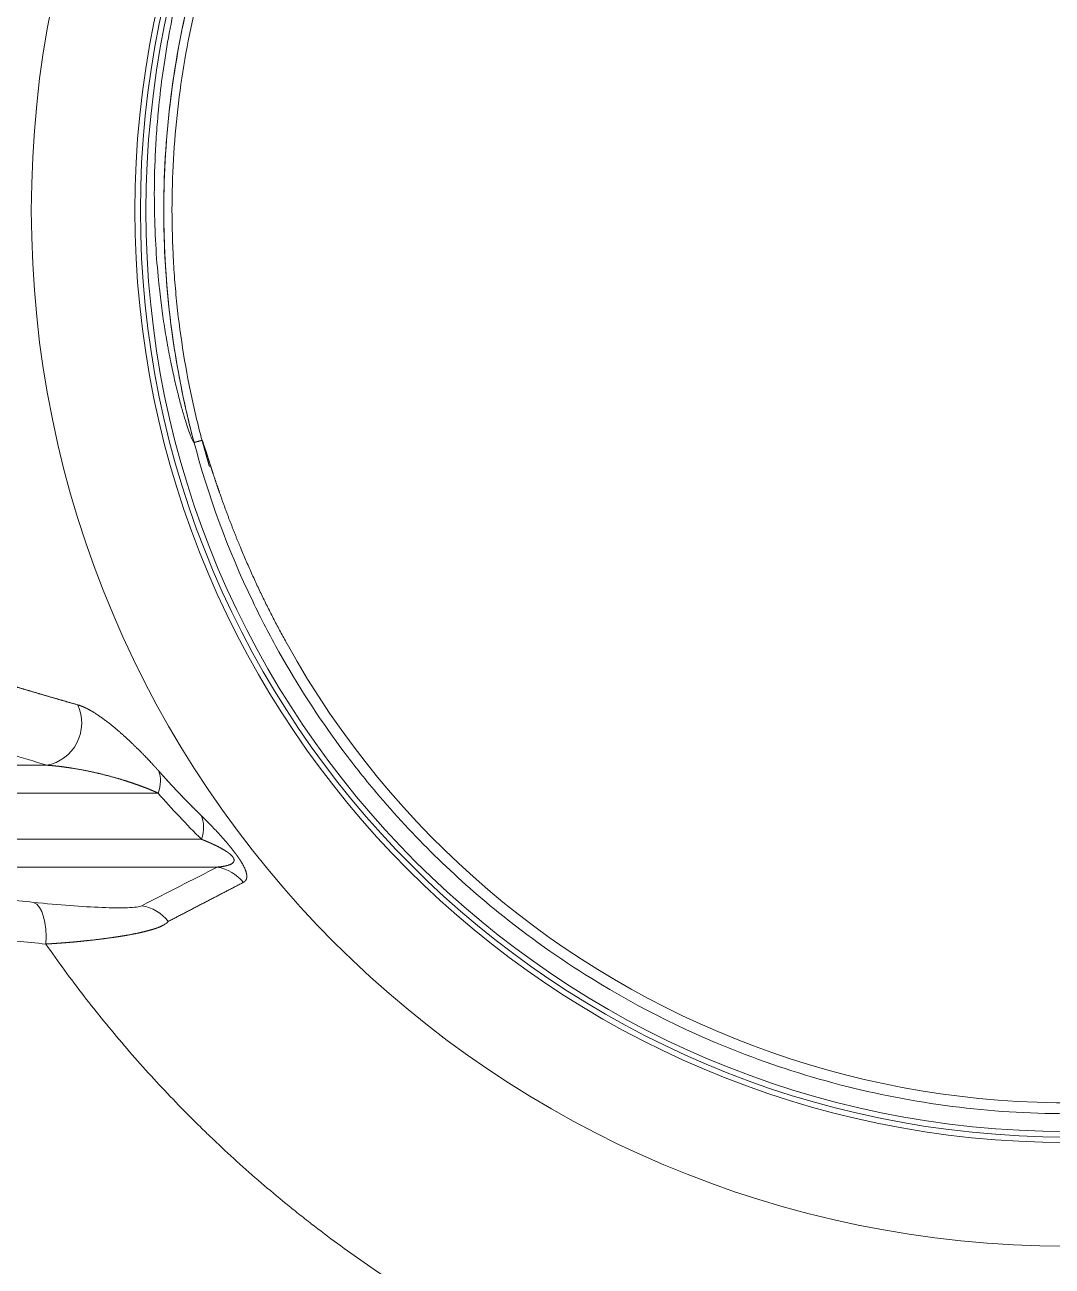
# Model space of a CAD drawing. Header units: millimetres. Extents: x 4664 to 8864, y -38 to 2932.
# Drawn here: x 7837.44 to 7869.08, y 1756.27 to 1794.49 of the extents above; entities that cross this region are included whole.
import ezdxf

# ---------------------------------------------------------------- set-up
doc = ezdxf.new("R2010")
doc.units = ezdxf.units.MM

msp = doc.modelspace()

# ---------------------------------------------------------------- linework, layer by layer
at = {"lineweight": 5}
for p, q in [((7828.857, 1771.695), (7838.11, 1771.695)), ((7841.537, 1770.839), (7829.031, 1770.839)), ((7829.031, 1769.414), (7842.877, 1769.414)), ((7843.363, 1768.558), (7828.857, 1768.558))]:
    msp.add_line(p, q, dxfattribs=at)
for radius in [31.888, 28.697, 28.528, 28.358]:
    msp.add_circle((7869.524, 1788.775), radius, dxfattribs=at)
msp.add_arc((7869.524, 1788.775), 27.471, 209.0561, 10.6295, dxfattribs=at)
at = {"lineweight": 5, "extrusion": (0, 0, -1)}
for centre, major_axis, ratio, start_param, end_param in [((7837.915, 1772.979), (-0.381, -1.249), 0.971679, 3.967045, 5.824969), ((7840.468, 1770.839), (-0.982, -0.861), 0.685493, 3.382416, 4.048812), ((7863.38, 1788.775), (28.646, 0), 0.967774, 2.368458, 2.437969), ((7841.808, 1769.414), (-0.92, -0.927), 0.712004, 3.391486, 4.097534), ((7843.169, 1767.274), (-0.593, 1.164), 0.984114, 0.629523, 1.361018), ((7869.719, 1755.641), (72.966, -11.202), 0.103887, 4.228301, 4.242301), ((7837.51, 1766.189), (-0.13, -1.299), 0.436932, 3.258064, 4.668755), ((7840.845, 1766.086), (0.596, -1.162), 0.984226, 3.773697, 4.519953), ((7869.524, 1754.357), (71.66, -11.206), 0.105691, 4.227721, 4.241721)]:
    msp.add_ellipse(centre, major_axis=major_axis, ratio=ratio, start_param=start_param, end_param=end_param, dxfattribs=at)
at = {"lineweight": 5}
for points, degree, knots in [([(7842.648, 1781.633), (7842.641, 1781.631), (7842.631, 1781.641), (7842.606, 1781.683), (7842.59, 1781.716), (7842.552, 1781.805), (7842.531, 1781.861), (7842.482, 1781.996), (7842.455, 1782.075), (7842.396, 1782.257), (7842.365, 1782.36), (7842.297, 1782.589), (7842.262, 1782.716), (7842.187, 1782.993), (7842.149, 1783.143), (7842.07, 1783.469), (7842.03, 1783.643), (7841.949, 1784.018), (7841.908, 1784.217), (7841.863, 1784.455), (7841.857, 1784.485), (7841.852, 1784.516), (7841.851, 1784.519), (7841.851, 1784.52), (7841.851, 1784.52), (7841.851, 1784.52), (7841.851, 1784.52), (7841.851, 1784.521), (7841.851, 1784.522), (7841.85, 1784.526), (7841.848, 1784.535), (7841.842, 1784.566), (7841.829, 1784.64), (7841.817, 1784.71), (7841.775, 1784.946), (7841.743, 1785.146), (7841.679, 1785.568), (7841.649, 1785.789), (7841.606, 1786.138), (7841.592, 1786.257), (7841.572, 1786.44), (7841.563, 1786.533), (7841.552, 1786.642), (7841.546, 1786.697), (7841.544, 1786.725), (7841.542, 1786.739), (7841.542, 1786.746), (7841.541, 1786.75), (7841.541, 1786.751), (7841.541, 1786.752), (7841.541, 1786.753), (7841.541, 1786.753), (7841.541, 1786.753), (7841.541, 1786.753), (7841.508, 1787.104), (7841.48, 1787.477), (7841.439, 1788.267), (7841.427, 1788.684), (7841.422, 1789.56), (7841.431, 1790.019), (7841.464, 1790.739), (7841.478, 1790.985), (7841.506, 1791.36), (7841.516, 1791.487), (7841.533, 1791.678), (7841.541, 1791.774), (7841.552, 1791.887), (7841.558, 1791.944), (7841.561, 1791.973), (7841.562, 1791.987), (7841.563, 1791.994), (7841.563, 1791.997), (7841.563, 1791.999), (7841.563, 1792), (7841.564, 1792.001), (7841.564, 1792.001), (7841.564, 1792.001), (7841.564, 1792.001), (7841.596, 1792.324), (7841.636, 1792.66), (7841.733, 1793.358), (7841.791, 1793.72), (7841.925, 1794.468), (7842.003, 1794.855), (7842.182, 1795.651), (7842.283, 1796.061), (7842.513, 1796.903), (7842.642, 1797.335), (7842.931, 1798.219), (7843.09, 1798.671), (7843.445, 1799.592), (7843.639, 1800.061), (7843.96, 1800.775), (7844.071, 1801.015), (7844.246, 1801.376), (7844.306, 1801.497), (7844.397, 1801.679), (7844.428, 1801.74), (7844.474, 1801.831), (7844.49, 1801.861), (7844.513, 1801.907), (7844.525, 1801.93), (7844.539, 1801.956), (7844.546, 1801.97), (7844.549, 1801.976), (7844.551, 1801.98), (7844.552, 1801.981), (7844.552, 1801.982), (7844.553, 1801.983), (7844.553, 1801.983), (7844.553, 1801.983), (7844.553, 1801.983), (7844.718, 1802.3), (7844.893, 1802.622), (7845.266, 1803.276), (7845.465, 1803.608), (7845.885, 1804.278), (7846.108, 1804.617), (7846.579, 1805.3), (7846.828, 1805.644), (7847.616, 1806.682), (7848.196, 1807.379), (7849.159, 1808.42), (7849.496, 1808.766), (7850.024, 1809.281), (7850.205, 1809.452), (7850.481, 1809.708), (7850.621, 1809.835), (7850.787, 1809.983), (7850.87, 1810.057), (7850.912, 1810.094), (7850.933, 1810.113), (7850.944, 1810.122), (7850.949, 1810.126), (7850.952, 1810.129), (7850.953, 1810.13), (7850.954, 1810.13), (7850.954, 1810.131), (7850.954, 1810.131), (7850.954, 1810.131), (7850.954, 1810.131), (7851.175, 1810.324), (7851.411, 1810.525), (7851.92, 1810.941), (7852.192, 1811.156), (7852.773, 1811.597), (7853.083, 1811.822), (7853.74, 1812.279), (7854.088, 1812.511), (7854.826, 1812.976), (7855.215, 1813.21), (7856.037, 1813.674), (7856.469, 1813.905), (7857.15, 1814.245), (7857.383, 1814.357), (7857.86, 1814.578), (7858.104, 1814.687), (7858.603, 1814.902), (7858.859, 1815.007), (7859.25, 1815.162), (7859.382, 1815.213), (7859.582, 1815.289), (7859.683, 1815.326), (7859.801, 1815.37), (7859.86, 1815.391), (7859.89, 1815.402), (7859.905, 1815.407), (7859.912, 1815.41), (7859.916, 1815.411), (7859.918, 1815.412), (7859.919, 1815.412), (7859.919, 1815.413), (7859.919, 1815.413), (7860.207, 1815.516), (7860.491, 1815.613), (7861.051, 1815.795), (7861.327, 1815.88), (7862.143, 1816.118), (7862.671, 1816.253), (7863.692, 1816.487), (7864.184, 1816.584), (7865.13, 1816.748), (7865.584, 1816.814), (7866.451, 1816.921), (7866.865, 1816.962), (7867.651, 1817.023), (7868.023, 1817.044), (7868.725, 1817.071), (7869.055, 1817.077), (7869.517, 1817.078), (7869.666, 1817.077), (7869.88, 1817.074), (7869.951, 1817.073), (7870.054, 1817.071), (7870.105, 1817.07), (7870.164, 1817.068), (7870.193, 1817.067), (7870.208, 1817.067), (7870.215, 1817.067), (7870.219, 1817.067), (7870.22, 1817.067), (7870.221, 1817.067), (7870.222, 1817.067), (7870.222, 1817.067), (7870.222, 1817.067), (7870.222, 1817.067), (7870.222, 1817.067), (7870.728, 1817.053), (7871.225, 1817.025), (7872.198, 1816.946), (7872.674, 1816.895), (7873.607, 1816.771), (7874.063, 1816.698), (7874.953, 1816.534), (7875.387, 1816.443), (7876.234, 1816.246), (7876.647, 1816.139), (7877.448, 1815.913), (7877.838, 1815.794), (7878.595, 1815.544), (7878.962, 1815.414), (7879.496, 1815.213), (7879.671, 1815.145), (7879.929, 1815.041), (7880.057, 1814.989), (7880.205, 1814.928), (7880.279, 1814.897), (7880.315, 1814.882), (7880.334, 1814.874), (7880.343, 1814.87), (7880.347, 1814.868), (7880.35, 1814.867), (7880.351, 1814.867), (7880.351, 1814.867), (7880.352, 1814.866), (7880.352, 1814.866), (7880.352, 1814.866), (7880.352, 1814.866), (7880.849, 1814.656), (7881.328, 1814.436), (7882.25, 1813.983), (7882.694, 1813.749), (7883.545, 1813.271), (7883.954, 1813.027), (7884.737, 1812.534), (7885.111, 1812.284), (7885.826, 1811.784), (7886.166, 1811.533), (7886.815, 1811.033), (7887.123, 1810.783), (7887.709, 1810.29), (7887.987, 1810.046), (7888.381, 1809.685), (7888.509, 1809.566), (7888.696, 1809.389), (7888.788, 1809.3), (7888.893, 1809.198), (7888.946, 1809.147), (7888.971, 1809.122), (7888.984, 1809.109), (7888.991, 1809.103), (7888.994, 1809.1), (7888.996, 1809.098), (7888.996, 1809.097), (7888.997, 1809.097), (7888.997, 1809.097), (7888.997, 1809.097), (7888.997, 1809.097), (7888.997, 1809.097), (7889.372, 1808.727), (7889.721, 1808.363), (7890.369, 1807.65), (7890.668, 1807.301), (7891.222, 1806.626), (7891.477, 1806.298), (7891.828, 1805.826), (7891.941, 1805.672), (7892.102, 1805.445), (7892.155, 1805.37), (7892.232, 1805.26), (7892.27, 1805.205), (7892.314, 1805.141), (7892.335, 1805.109), (7892.346, 1805.093), (7892.351, 1805.085), (7892.354, 1805.082), (7892.356, 1805.08), (7892.356, 1805.079), (7892.357, 1805.078), (7892.357, 1805.078), (7892.357, 1805.078), (7892.357, 1805.078), (7892.357, 1805.078), (7892.5, 1804.867), (7892.634, 1804.664), (7892.884, 1804.274), (7893, 1804.087), (7893.217, 1803.73), (7893.317, 1803.56), (7893.421, 1803.378), (7893.438, 1803.348), (7893.456, 1803.317), (7893.462, 1803.305), (7893.463, 1803.303), (7893.464, 1803.303), (7893.464, 1803.302), (7893.464, 1803.302), (7893.464, 1803.301), (7893.467, 1803.297), (7893.473, 1803.286), (7893.51, 1803.221), (7893.544, 1803.16), (7893.632, 1803.001), (7893.688, 1802.898), (7893.847, 1802.601), (7893.942, 1802.418), (7894.032, 1802.238), (7894.04, 1802.223), (7894.049, 1802.205), (7894.053, 1802.196), (7894.055, 1802.191), (7894.056, 1802.19), (7894.056, 1802.189), (7894.057, 1802.189), (7894.057, 1802.189), (7894.057, 1802.188), (7894.058, 1802.187), (7894.083, 1802.136), (7894.107, 1802.086), (7894.176, 1801.945), (7894.219, 1801.855), (7894.34, 1801.597), (7894.41, 1801.441), (7894.53, 1801.163), (7894.58, 1801.04), (7894.663, 1800.829), (7894.696, 1800.74), (7894.744, 1800.596), (7894.76, 1800.541), (7894.776, 1800.466), (7894.776, 1800.445), (7894.768, 1800.441)], 3, [0, 0, 0, 0, 0.003906, 0.003906, 0.007812, 0.007812, 0.011719, 0.011719, 0.015625, 0.015625, 0.019531, 0.019531, 0.023437, 0.023437, 0.027344, 0.027344, 0.03125, 0.03125, 0.035156, 0.035156, 0.035645, 0.035706, 0.035713, 0.035713, 0.035715, 0.035715, 0.035717, 0.035721, 0.035736, 0.035767, 0.035889, 0.036133, 0.037109, 0.039062, 0.039062, 0.046875, 0.046875, 0.054687, 0.054687, 0.058594, 0.058594, 0.060547, 0.061523, 0.062012, 0.062256, 0.062378, 0.062439, 0.062469, 0.062485, 0.062492, 0.062496, 0.062498, 0.062498, 0.0625, 0.0625, 0.078125, 0.078125, 0.09375, 0.09375, 0.109375, 0.109375, 0.117187, 0.117187, 0.121094, 0.121094, 0.123047, 0.124023, 0.124512, 0.124756, 0.124878, 0.124939, 0.124969, 0.124985, 0.124992, 0.124996, 0.124998, 0.124998, 0.125, 0.125, 0.140625, 0.140625, 0.15625, 0.15625, 0.171875, 0.171875, 0.1875, 0.1875, 0.203125, 0.203125, 0.21875, 0.21875, 0.234375, 0.234375, 0.242187, 0.242187, 0.246094, 0.246094, 0.248047, 0.248047, 0.249023, 0.249023, 0.249512, 0.249756, 0.249878, 0.249939, 0.249969, 0.249985, 0.249992, 0.249996, 0.249998, 0.249998, 0.25, 0.25, 0.265625, 0.265625, 0.28125, 0.28125, 0.296875, 0.296875, 0.3125, 0.3125, 0.34375, 0.34375, 0.359375, 0.359375, 0.367187, 0.367187, 0.371094, 0.373047, 0.374023, 0.374512, 0.374756, 0.374878, 0.374939, 0.374969, 0.374985, 0.374992, 0.374996, 0.374998, 0.374998, 0.375, 0.375, 0.390625, 0.390625, 0.40625, 0.40625, 0.421875, 0.421875, 0.4375, 0.4375, 0.453125, 0.453125, 0.46875, 0.46875, 0.476562, 0.476562, 0.484375, 0.484375, 0.492187, 0.492187, 0.496094, 0.496094, 0.498047, 0.499023, 0.499512, 0.499756, 0.499878, 0.499939, 0.499969, 0.499985, 0.499992, 0.499992, 0.5, 0.5, 0.507812, 0.507812, 0.515625, 0.515625, 0.53125, 0.53125, 0.546875, 0.546875, 0.5625, 0.5625, 0.578125, 0.578125, 0.59375, 0.59375, 0.609375, 0.609375, 0.617187, 0.617187, 0.621094, 0.621094, 0.623047, 0.624023, 0.624512, 0.624756, 0.624878, 0.624939, 0.624969, 0.624985, 0.624992, 0.624996, 0.624998, 0.624998, 0.625, 0.625, 0.640625, 0.640625, 0.65625, 0.65625, 0.671875, 0.671875, 0.6875, 0.6875, 0.703125, 0.703125, 0.71875, 0.71875, 0.734375, 0.734375, 0.742187, 0.742187, 0.746094, 0.748047, 0.749023, 0.749512, 0.749756, 0.749878, 0.749939, 0.749969, 0.749985, 0.749992, 0.749996, 0.749998, 0.749998, 0.75, 0.75, 0.765625, 0.765625, 0.78125, 0.78125, 0.796875, 0.796875, 0.8125, 0.8125, 0.828125, 0.828125, 0.84375, 0.84375, 0.859375, 0.859375, 0.867188, 0.867188, 0.871094, 0.873047, 0.874023, 0.874512, 0.874756, 0.874878, 0.874939, 0.874969, 0.874985, 0.874992, 0.874996, 0.874998, 0.874998, 0.875, 0.875, 0.890625, 0.890625, 0.90625, 0.90625, 0.921875, 0.921875, 0.929688, 0.929688, 0.933594, 0.933594, 0.935547, 0.936523, 0.937012, 0.937256, 0.937378, 0.937439, 0.937469, 0.937485, 0.937492, 0.937496, 0.937498, 0.937498, 0.9375, 0.9375, 0.945313, 0.945313, 0.953125, 0.953125, 0.960938, 0.960938, 0.961914, 0.962402, 0.962463, 0.962494, 0.962494, 0.962502, 0.962502, 0.962509, 0.962524, 0.962646, 0.962891, 0.964844, 0.964844, 0.96875, 0.96875, 0.976563, 0.976563, 0.977051, 0.977295, 0.977417, 0.977478, 0.977493, 0.977497, 0.977497, 0.977501, 0.977501, 0.977509, 0.977539, 0.978516, 0.978516, 0.980469, 0.980469, 0.984375, 0.984375, 0.988281, 0.988281, 0.992188, 0.992188, 0.996094, 0.996094, 1, 1, 1, 1]), ([(7894.768, 1800.441), (7894.55, 1800.912), (7894.06, 1801.9), (7892.93, 1803.872), (7891.573, 1805.792), (7889.283, 1808.457), (7886.664, 1810.825), (7882.702, 1813.397), (7879.474, 1814.83), (7876.662, 1815.672), (7873.802, 1816.335), (7870.873, 1816.632), (7866.176, 1816.513), (7862.118, 1815.76), (7857.186, 1813.829), (7854.14, 1812.038), (7850.887, 1809.524), (7848.39, 1807.03), (7845.972, 1803.702), (7844.276, 1800.609), (7842.549, 1796.22), (7841.683, 1791.585), (7841.705, 1786.886), (7842.089, 1783.972), (7842.877, 1780.542), (7843.894, 1777.779), (7845.517, 1774.653), (7846.794, 1772.679), (7848.977, 1769.917), (7851.495, 1767.448), (7855.32, 1764.731), (7860.045, 1762.39), (7865.212, 1761.124), (7871.091, 1760.839), (7875.763, 1761.494), (7880.791, 1763.222), (7883.919, 1764.887), (7887.278, 1767.267), (7889.881, 1769.657), (7892.44, 1772.89), (7893.958, 1775.406), (7894.974, 1777.52), (7896.082, 1780.258), (7896.981, 1783.682), (7897.449, 1788.364), (7897.203, 1792.48), (7896.057, 1797.676), (7894.18, 1802.001), (7891.218, 1806.363), (7888.803, 1808.927), (7885.176, 1811.921), (7881.608, 1814.012), (7876.633, 1815.782), (7873.165, 1816.425), (7869.065, 1816.661), (7865.541, 1816.416), (7861.539, 1815.491), (7858.23, 1814.269), (7854.576, 1812.365), (7851.273, 1809.912), (7847.992, 1806.559), (7845.612, 1803.203), (7843.536, 1798.997), (7842.314, 1795.068), (7841.568, 1789.868), (7841.755, 1785.532), (7842.443, 1782.402), (7842.647, 1781.635)], 3, [0, 0, 0, 0, 0.006314, 0.013403, 0.02746, 0.034433, 0.055153, 0.06884, 0.089355, 0.096186, 0.103009, 0.123487, 0.130312, 0.157651, 0.171295, 0.19176, 0.198582, 0.219083, 0.232739, 0.246379, 0.260023, 0.287433, 0.301147, 0.314851, 0.3217, 0.342232, 0.349066, 0.362718, 0.36954, 0.389996, 0.403578, 0.423785, 0.450318, 0.463364, 0.489074, 0.501707, 0.520457, 0.526663, 0.545233, 0.557589, 0.569977, 0.576192, 0.58243, 0.601358, 0.614143, 0.633596, 0.646759, 0.673678, 0.68739, 0.708264, 0.715298, 0.743767, 0.758145, 0.779887, 0.787177, 0.809164, 0.823878, 0.838617, 0.853388, 0.875637, 0.890481, 0.912656, 0.927319, 0.949033, 0.963265, 0.990966, 1, 1, 1, 1]), ([(7894.538, 1800.335), (7894.329, 1800.785), (7894.108, 1801.231), (7893.642, 1802.113), (7893.396, 1802.548), (7892.879, 1803.407), (7892.608, 1803.831), (7892.042, 1804.665), (7891.6, 1805.28), (7890.974, 1806.077), (7890.488, 1806.664), (7890.152, 1807.047), (7889.811, 1807.425), (7889.637, 1807.612), (7888.756, 1808.536), (7887.632, 1809.59), (7886.418, 1810.551), (7885.589, 1811.169), (7885.165, 1811.467), (7884.301, 1812.039), (7883.75, 1812.382), (7883.188, 1812.705), (7882.962, 1812.832), (7882.849, 1812.895), (7882.507, 1813.082), (7881.361, 1813.687), (7880.173, 1814.211), (7878.716, 1814.758), (7878.225, 1814.926), (7877.482, 1815.158), (7877.108, 1815.269), (7876.732, 1815.371), (7876.481, 1815.438), (7876.104, 1815.536), (7875.724, 1815.625), (7875.217, 1815.737), (7874.962, 1815.79), (7874.197, 1815.937), (7872.657, 1816.186), (7871.101, 1816.305), (7869.802, 1816.33), (7869.542, 1816.332), (7869.023, 1816.327), (7868.763, 1816.321), (7868.244, 1816.302), (7867.984, 1816.289), (7867.466, 1816.255), (7866.172, 1816.152), (7864.375, 1815.88), (7862.608, 1815.457), (7861.859, 1815.244), (7861.362, 1815.095), (7861.114, 1815.017), (7859.881, 1814.609), (7858.912, 1814.226), (7857.023, 1813.354), (7856.104, 1812.864), (7854.771, 1812.055), (7854.335, 1811.772), (7853.692, 1811.33), (7853.48, 1811.18), (7853.06, 1810.873), (7852.645, 1810.561), (7852.238, 1810.236), (7851.837, 1809.907), (7851.639, 1809.739), (7851.051, 1809.228), (7850.669, 1808.876), (7849.554, 1807.79), (7848.851, 1807.024), (7847.537, 1805.417), (7846.925, 1804.576), (7845.799, 1802.828), (7845.285, 1801.922), (7844.708, 1800.756), (7844.596, 1800.522), (7844.379, 1800.049), (7844.063, 1799.335), (7843.683, 1798.367), (7843.429, 1797.63), (7843.267, 1797.137), (7843.189, 1796.889), (7842.967, 1796.144), (7842.565, 1794.641), (7842.201, 1792.602), (7842.058, 1791.057), (7841.992, 1790.025), (7841.973, 1789.508), (7841.965, 1788.474), (7841.976, 1787.956), (7842.013, 1787.181), (7842.03, 1786.923), (7842.069, 1786.407), (7842.14, 1785.634), (7842.243, 1784.864), (7842.409, 1783.842), (7842.506, 1783.333), (7842.674, 1782.575), (7842.733, 1782.323), (7842.859, 1781.821), (7842.926, 1781.571), (7843.036, 1781.178), (7843.078, 1781.034), (7843.12, 1780.891)], 3, [0, 0, 0, 0, 0.018766, 0.018766, 0.037532, 0.037532, 0.056298, 0.056298, 0.075064, 0.084447, 0.09383, 0.103213, 0.103213, 0.112596, 0.112596, 0.150128, 0.168894, 0.168894, 0.18766, 0.18766, 0.206425, 0.211117, 0.211117, 0.215808, 0.215808, 0.225191, 0.262723, 0.262723, 0.281489, 0.281489, 0.290872, 0.295564, 0.295564, 0.300255, 0.309638, 0.309638, 0.319021, 0.319021, 0.337787, 0.375319, 0.375319, 0.384702, 0.384702, 0.394085, 0.394085, 0.403468, 0.403468, 0.412851, 0.450383, 0.469149, 0.478532, 0.478532, 0.487915, 0.487915, 0.525447, 0.525447, 0.562979, 0.562979, 0.581744, 0.581744, 0.591127, 0.591127, 0.60051, 0.609893, 0.609893, 0.619276, 0.619276, 0.638042, 0.638042, 0.675574, 0.675574, 0.713106, 0.713106, 0.750638, 0.750638, 0.760021, 0.760021, 0.769404, 0.78817, 0.797553, 0.797553, 0.806936, 0.806936, 0.825702, 0.863234, 0.882, 0.882, 0.900766, 0.900766, 0.919532, 0.919532, 0.928915, 0.928915, 0.938298, 0.957064, 0.957064, 0.975829, 0.975829, 0.985212, 0.985212, 0.994595, 0.994595, 1, 1, 1, 1]), ([(7842.893, 1781.698), (7842.902, 1781.7), (7842.968, 1781.5), (7842.992, 1781.426), (7843.033, 1781.298), (7843.098, 1781.096), (7843.163, 1780.893), (7843.213, 1780.734), (7843.295, 1780.489), (7843.364, 1780.284), (7843.433, 1780.087), (7843.718, 1779.27), (7844.036, 1778.497), (7844.687, 1776.915), (7845.51, 1775.433)], 2, [0, 0, 0, 0.03125, 0.03125, 0.0625, 0.0625, 0.125, 0.125, 0.1875, 0.1875, 0.25, 0.25, 0.5, 0.5, 1, 1, 1]), ([(7839.065, 1773.554), (7839.053, 1773.558), (7839.027, 1773.565), (7838.989, 1773.576), (7838.951, 1773.586), (7838.914, 1773.597), (7838.876, 1773.608), (7838.838, 1773.619), (7838.8, 1773.63), (7838.762, 1773.641), (7838.724, 1773.652), (7838.686, 1773.663), (7838.648, 1773.674), (7838.609, 1773.685), (7838.571, 1773.696), (7838.533, 1773.707), (7838.495, 1773.718), (7838.457, 1773.729), (7838.419, 1773.74), (7838.38, 1773.751), (7838.342, 1773.762), (7838.304, 1773.773), (7838.266, 1773.784), (7838.227, 1773.795), (7838.189, 1773.807), (7838.151, 1773.818), (7838.112, 1773.829), (7838.074, 1773.84), (7838.036, 1773.851), (7837.997, 1773.863), (7837.959, 1773.874), (7837.92, 1773.885), (7837.882, 1773.897), (7837.843, 1773.908), (7837.805, 1773.919), (7837.766, 1773.931), (7837.728, 1773.942), (7837.689, 1773.953), (7837.651, 1773.965), (7837.612, 1773.976), (7837.573, 1773.987), (7837.535, 1773.999), (7837.496, 1774.01), (7837.457, 1774.022), (7837.419, 1774.033), (7837.38, 1774.045), (7837.341, 1774.056), (7837.302, 1774.068), (7837.263, 1774.08), (7837.225, 1774.091), (7837.186, 1774.103), (7837.147, 1774.114), (7837.108, 1774.126), (7837.069, 1774.138), (7837.03, 1774.149), (7836.991, 1774.161), (7836.952, 1774.173), (7836.913, 1774.184), (7836.874, 1774.196), (7836.848, 1774.204), (7836.835, 1774.208)], 3, [0, 0, 0, 0, 0.016733, 0.033484, 0.050253, 0.06704, 0.083845, 0.100667, 0.117507, 0.134366, 0.151241, 0.168135, 0.185047, 0.201976, 0.218923, 0.235888, 0.252871, 0.269872, 0.28689, 0.303927, 0.320981, 0.338053, 0.355143, 0.37225, 0.389376, 0.406519, 0.42368, 0.440859, 0.458056, 0.475271, 0.492503, 0.509753, 0.527021, 0.544307, 0.561611, 0.578933, 0.596272, 0.613629, 0.631004, 0.648397, 0.665808, 0.683237, 0.700683, 0.718147, 0.735629, 0.753129, 0.770647, 0.788182, 0.805736, 0.823307, 0.840896, 0.858503, 0.876128, 0.89377, 0.911431, 0.929109, 0.946805, 0.964519, 0.98225, 1, 1, 1, 1]), ([(7841.562, 1771.515), (7841.561, 1771.516), (7841.557, 1771.52), (7841.553, 1771.525), (7841.548, 1771.531), (7841.543, 1771.536), (7841.538, 1771.541), (7841.534, 1771.547), (7841.529, 1771.552), (7841.524, 1771.557), (7841.519, 1771.563), (7841.515, 1771.568), (7841.51, 1771.573), (7841.505, 1771.578), (7841.5, 1771.584), (7841.495, 1771.589), (7841.491, 1771.594), (7841.486, 1771.6), (7841.481, 1771.605), (7841.476, 1771.61), (7841.472, 1771.615), (7841.467, 1771.621), (7841.462, 1771.626), (7841.457, 1771.631), (7841.453, 1771.637), (7841.448, 1771.642), (7841.443, 1771.647), (7841.438, 1771.652), (7841.433, 1771.658), (7841.429, 1771.663), (7841.424, 1771.668), (7841.419, 1771.673), (7841.414, 1771.678), (7841.41, 1771.684), (7841.405, 1771.689), (7841.4, 1771.694), (7841.395, 1771.699), (7841.39, 1771.704), (7841.386, 1771.71), (7841.381, 1771.715), (7841.376, 1771.72), (7841.371, 1771.725), (7841.367, 1771.73), (7841.362, 1771.736), (7841.357, 1771.741), (7841.352, 1771.746), (7841.347, 1771.751), (7841.327, 1771.773), (7841.292, 1771.811), (7841.241, 1771.865), (7841.189, 1771.919), (7841.143, 1771.967), (7841.103, 1772.008), (7841.069, 1772.043), (7841.035, 1772.078), (7841, 1772.113), (7840.966, 1772.147), (7840.932, 1772.181), (7840.897, 1772.215), (7840.863, 1772.249), (7840.828, 1772.283), (7840.794, 1772.316), (7840.745, 1772.363), (7840.683, 1772.422), (7840.608, 1772.492), (7840.533, 1772.561), (7840.459, 1772.628), (7840.385, 1772.693), (7840.312, 1772.757), (7840.239, 1772.819), (7840.167, 1772.879), (7840.086, 1772.945), (7839.997, 1773.015), (7839.9, 1773.088), (7839.806, 1773.157), (7839.714, 1773.221), (7839.624, 1773.281), (7839.562, 1773.32), (7839.526, 1773.341), (7839.515, 1773.347), (7839.505, 1773.353), (7839.495, 1773.359), (7839.485, 1773.365), (7839.475, 1773.371), (7839.465, 1773.377), (7839.455, 1773.382), (7839.445, 1773.388), (7839.435, 1773.394), (7839.425, 1773.399), (7839.415, 1773.404), (7839.405, 1773.41), (7839.396, 1773.415), (7839.386, 1773.42), (7839.376, 1773.425), (7839.367, 1773.43), (7839.357, 1773.435), (7839.348, 1773.44), (7839.338, 1773.445), (7839.329, 1773.449), (7839.319, 1773.454), (7839.31, 1773.458), (7839.301, 1773.463), (7839.291, 1773.467), (7839.282, 1773.472), (7839.273, 1773.476), (7839.264, 1773.48), (7839.255, 1773.484), (7839.246, 1773.488), (7839.237, 1773.492), (7839.228, 1773.496), (7839.219, 1773.5), (7839.21, 1773.503), (7839.201, 1773.507), (7839.192, 1773.51), (7839.183, 1773.514), (7839.175, 1773.517), (7839.166, 1773.52), (7839.157, 1773.524), (7839.149, 1773.527), (7839.14, 1773.53), (7839.132, 1773.533), (7839.123, 1773.536), (7839.115, 1773.539), (7839.106, 1773.541), (7839.098, 1773.544), (7839.09, 1773.547), (7839.082, 1773.549), (7839.073, 1773.552), (7839.068, 1773.553), (7839.065, 1773.554)], 3, [0, 0, 0, 0, 0.001322, 0.002647, 0.003973, 0.005302, 0.006632, 0.007965, 0.0093, 0.010636, 0.011975, 0.013316, 0.014659, 0.016005, 0.017352, 0.018701, 0.020053, 0.021406, 0.022762, 0.02412, 0.02548, 0.026842, 0.028207, 0.029573, 0.030942, 0.032313, 0.033685, 0.035061, 0.036438, 0.037817, 0.039199, 0.040583, 0.041969, 0.043357, 0.044748, 0.046141, 0.047535, 0.048933, 0.050332, 0.051734, 0.053137, 0.054543, 0.055952, 0.057362, 0.058775, 0.06019, 0.061608, 0.063027, 0.078032, 0.093455, 0.1093, 0.125573, 0.13638, 0.147294, 0.158316, 0.169445, 0.180685, 0.192034, 0.203495, 0.215068, 0.226754, 0.238554, 0.250469, 0.276958, 0.30377, 0.330914, 0.358396, 0.386224, 0.414403, 0.442942, 0.471845, 0.501119, 0.542073, 0.583224, 0.624587, 0.666176, 0.708006, 0.750091, 0.755083, 0.760071, 0.765055, 0.770035, 0.775011, 0.779983, 0.784951, 0.789915, 0.794876, 0.799832, 0.804784, 0.809733, 0.814678, 0.819619, 0.824556, 0.82949, 0.83442, 0.839346, 0.844268, 0.849187, 0.854102, 0.859014, 0.863922, 0.868826, 0.873727, 0.878625, 0.883519, 0.88841, 0.893297, 0.89818, 0.903061, 0.907938, 0.912812, 0.917682, 0.922549, 0.927413, 0.932274, 0.937131, 0.941985, 0.946837, 0.951685, 0.95653, 0.961372, 0.966211, 0.971046, 0.975879, 0.980709, 0.985536, 0.99036, 0.995182, 1, 1, 1, 1]), ([(7838.11, 1771.695), (7838.113, 1771.695), (7838.121, 1771.694), (7838.133, 1771.693), (7838.145, 1771.693), (7838.156, 1771.692), (7838.169, 1771.691), (7838.181, 1771.69), (7838.193, 1771.689), (7838.206, 1771.688), (7838.219, 1771.687), (7838.231, 1771.686), (7838.244, 1771.685), (7838.258, 1771.684), (7838.271, 1771.682), (7838.285, 1771.681), (7838.298, 1771.68), (7838.312, 1771.679), (7838.326, 1771.677), (7838.34, 1771.676), (7838.355, 1771.674), (7838.369, 1771.673), (7838.384, 1771.672), (7838.399, 1771.67), (7838.414, 1771.668), (7838.429, 1771.667), (7838.444, 1771.665), (7838.46, 1771.663), (7838.475, 1771.662), (7838.491, 1771.66), (7838.507, 1771.658), (7838.523, 1771.656), (7838.54, 1771.654), (7838.556, 1771.652), (7838.573, 1771.65), (7838.59, 1771.648), (7838.607, 1771.646), (7838.624, 1771.643), (7838.641, 1771.641), (7838.659, 1771.639), (7838.677, 1771.636), (7838.695, 1771.634), (7838.713, 1771.631), (7838.731, 1771.629), (7838.749, 1771.626), (7838.768, 1771.623), (7838.787, 1771.621), (7838.805, 1771.618), (7838.825, 1771.615), (7838.844, 1771.612), (7838.863, 1771.609), (7838.883, 1771.606), (7838.918, 1771.6), (7838.967, 1771.592), (7839.03, 1771.582), (7839.091, 1771.571), (7839.149, 1771.56), (7839.206, 1771.55), (7839.26, 1771.539), (7839.312, 1771.529), (7839.362, 1771.519), (7839.409, 1771.509), (7839.454, 1771.499), (7839.497, 1771.49), (7839.538, 1771.481), (7839.576, 1771.473), (7839.612, 1771.465), (7839.645, 1771.457), (7839.676, 1771.45), (7839.705, 1771.443), (7839.738, 1771.436), (7839.778, 1771.426), (7839.823, 1771.415), (7839.868, 1771.404), (7839.912, 1771.393), (7839.955, 1771.382), (7839.998, 1771.37), (7840.04, 1771.359), (7840.082, 1771.348), (7840.123, 1771.337), (7840.163, 1771.326), (7840.202, 1771.315), (7840.241, 1771.304), (7840.279, 1771.293), (7840.317, 1771.282), (7840.353, 1771.271), (7840.39, 1771.261), (7840.421, 1771.251), (7840.449, 1771.243), (7840.472, 1771.236), (7840.495, 1771.228), (7840.518, 1771.221), (7840.541, 1771.214), (7840.564, 1771.207), (7840.586, 1771.2), (7840.609, 1771.192), (7840.631, 1771.185), (7840.653, 1771.178), (7840.675, 1771.171), (7840.697, 1771.164), (7840.719, 1771.156), (7840.74, 1771.149), (7840.762, 1771.142), (7840.783, 1771.135), (7840.804, 1771.127), (7840.825, 1771.12), (7840.846, 1771.113), (7840.867, 1771.106), (7840.887, 1771.098), (7840.908, 1771.091), (7840.928, 1771.084), (7840.948, 1771.077), (7840.968, 1771.069), (7840.988, 1771.062), (7841.007, 1771.055), (7841.027, 1771.048), (7841.046, 1771.041), (7841.065, 1771.034), (7841.084, 1771.026), (7841.103, 1771.019), (7841.122, 1771.012), (7841.14, 1771.005), (7841.159, 1770.998), (7841.177, 1770.991), (7841.195, 1770.984), (7841.213, 1770.977), (7841.231, 1770.97), (7841.248, 1770.962), (7841.266, 1770.955), (7841.283, 1770.948), (7841.3, 1770.941), (7841.317, 1770.935), (7841.334, 1770.928), (7841.35, 1770.921), (7841.367, 1770.914), (7841.383, 1770.907), (7841.399, 1770.9), (7841.415, 1770.893), (7841.431, 1770.886), (7841.447, 1770.879), (7841.462, 1770.873), (7841.478, 1770.866), (7841.493, 1770.859), (7841.508, 1770.852), (7841.523, 1770.846), (7841.533, 1770.841), (7841.537, 1770.839)], 3, [0, 0, 0, 0, 0.003698, 0.007443, 0.011237, 0.015079, 0.01897, 0.022908, 0.026895, 0.030929, 0.035012, 0.039143, 0.043323, 0.04755, 0.051826, 0.056149, 0.060521, 0.064941, 0.069409, 0.073926, 0.07849, 0.083103, 0.087764, 0.092473, 0.09723, 0.102035, 0.106889, 0.111791, 0.116741, 0.121739, 0.126785, 0.131879, 0.137022, 0.142212, 0.147451, 0.152738, 0.158073, 0.163457, 0.168888, 0.174368, 0.179896, 0.185472, 0.191096, 0.196769, 0.202489, 0.208258, 0.214075, 0.21994, 0.225853, 0.231814, 0.237824, 0.243882, 0.249987, 0.270025, 0.289338, 0.307927, 0.325791, 0.34293, 0.359344, 0.375033, 0.389998, 0.404238, 0.417754, 0.430545, 0.442611, 0.453952, 0.464569, 0.47446, 0.483628, 0.49207, 0.499788, 0.513325, 0.526641, 0.539736, 0.552611, 0.565265, 0.577698, 0.58991, 0.601901, 0.613672, 0.625222, 0.636551, 0.64766, 0.658547, 0.669214, 0.679661, 0.689886, 0.699891, 0.706514, 0.713086, 0.719607, 0.726077, 0.732496, 0.738864, 0.745181, 0.751448, 0.757663, 0.763827, 0.769941, 0.776003, 0.782015, 0.787976, 0.793886, 0.799745, 0.805553, 0.811311, 0.817017, 0.822673, 0.828278, 0.833832, 0.839335, 0.844787, 0.850189, 0.855539, 0.860839, 0.866088, 0.871287, 0.876434, 0.881531, 0.886577, 0.891572, 0.896517, 0.901411, 0.906254, 0.911046, 0.915788, 0.920479, 0.92512, 0.929709, 0.934248, 0.938737, 0.943175, 0.947562, 0.951899, 0.956185, 0.96042, 0.964606, 0.96874, 0.972824, 0.976858, 0.980841, 0.984773, 0.988656, 0.992487, 0.996269, 1, 1, 1, 1]), ([(7842.862, 1770.151), (7842.857, 1770.156), (7842.846, 1770.166), (7842.83, 1770.182), (7842.814, 1770.198), (7842.798, 1770.214), (7842.782, 1770.229), (7842.766, 1770.245), (7842.75, 1770.261), (7842.734, 1770.277), (7842.718, 1770.293), (7842.702, 1770.308), (7842.686, 1770.324), (7842.67, 1770.34), (7842.654, 1770.356), (7842.639, 1770.372), (7842.623, 1770.388), (7842.607, 1770.403), (7842.591, 1770.419), (7842.575, 1770.435), (7842.56, 1770.451), (7842.544, 1770.467), (7842.528, 1770.483), (7842.513, 1770.499), (7842.497, 1770.515), (7842.481, 1770.531), (7842.466, 1770.547), (7842.45, 1770.563), (7842.434, 1770.578), (7842.419, 1770.594), (7842.403, 1770.61), (7842.388, 1770.626), (7842.372, 1770.642), (7842.357, 1770.658), (7842.341, 1770.674), (7842.326, 1770.69), (7842.31, 1770.706), (7842.295, 1770.722), (7842.279, 1770.738), (7842.264, 1770.754), (7842.249, 1770.77), (7842.233, 1770.786), (7842.218, 1770.802), (7842.203, 1770.818), (7842.187, 1770.834), (7842.172, 1770.851), (7842.157, 1770.867), (7842.142, 1770.883), (7842.126, 1770.899), (7842.111, 1770.915), (7842.096, 1770.931), (7842.081, 1770.947), (7842.066, 1770.963), (7842.051, 1770.979), (7842.036, 1770.995), (7842.02, 1771.012), (7842.005, 1771.028), (7841.99, 1771.044), (7841.975, 1771.06), (7841.96, 1771.076), (7841.945, 1771.092), (7841.93, 1771.108), (7841.915, 1771.125), (7841.9, 1771.141), (7841.886, 1771.157), (7841.871, 1771.173), (7841.856, 1771.189), (7841.841, 1771.206), (7841.826, 1771.222), (7841.811, 1771.238), (7841.796, 1771.254), (7841.782, 1771.27), (7841.767, 1771.287), (7841.752, 1771.303), (7841.737, 1771.319), (7841.723, 1771.335), (7841.708, 1771.352), (7841.693, 1771.368), (7841.679, 1771.384), (7841.664, 1771.4), (7841.649, 1771.417), (7841.635, 1771.433), (7841.62, 1771.449), (7841.606, 1771.466), (7841.591, 1771.482), (7841.577, 1771.498), (7841.567, 1771.509), (7841.562, 1771.515)], 3, [0, 0, 0, 0, 0.012165, 0.024321, 0.036467, 0.048603, 0.06073, 0.072848, 0.084956, 0.097054, 0.109143, 0.121222, 0.133292, 0.145352, 0.157402, 0.169443, 0.181475, 0.193496, 0.205509, 0.217512, 0.229505, 0.241489, 0.253463, 0.265427, 0.277382, 0.289328, 0.301264, 0.31319, 0.325107, 0.337015, 0.348913, 0.360801, 0.37268, 0.384549, 0.396409, 0.408259, 0.4201, 0.431931, 0.443752, 0.455564, 0.467367, 0.47916, 0.490943, 0.502717, 0.514482, 0.526237, 0.537982, 0.549718, 0.561444, 0.573161, 0.584868, 0.596566, 0.608254, 0.619933, 0.631602, 0.643262, 0.654912, 0.666553, 0.678184, 0.689806, 0.701418, 0.713021, 0.724614, 0.736197, 0.747772, 0.759336, 0.770891, 0.782437, 0.793973, 0.8055, 0.817017, 0.828524, 0.840023, 0.851511, 0.86299, 0.87446, 0.88592, 0.897371, 0.908812, 0.920244, 0.931666, 0.943079, 0.954482, 0.965876, 0.97726, 0.988635, 1, 1, 1, 1]), ([(7844.165, 1768.087), (7844.166, 1768.087), (7844.167, 1768.088), (7844.169, 1768.089), (7844.171, 1768.09), (7844.173, 1768.091), (7844.175, 1768.092), (7844.177, 1768.094), (7844.179, 1768.095), (7844.181, 1768.096), (7844.183, 1768.097), (7844.185, 1768.098), (7844.186, 1768.099), (7844.188, 1768.101), (7844.19, 1768.102), (7844.192, 1768.103), (7844.193, 1768.104), (7844.195, 1768.105), (7844.197, 1768.107), (7844.199, 1768.108), (7844.2, 1768.109), (7844.202, 1768.11), (7844.204, 1768.112), (7844.205, 1768.113), (7844.207, 1768.114), (7844.208, 1768.116), (7844.21, 1768.117), (7844.211, 1768.118), (7844.213, 1768.12), (7844.214, 1768.121), (7844.216, 1768.122), (7844.217, 1768.124), (7844.219, 1768.125), (7844.22, 1768.127), (7844.221, 1768.128), (7844.223, 1768.129), (7844.224, 1768.131), (7844.225, 1768.132), (7844.227, 1768.134), (7844.228, 1768.135), (7844.229, 1768.137), (7844.231, 1768.138), (7844.232, 1768.14), (7844.233, 1768.141), (7844.234, 1768.143), (7844.235, 1768.144), (7844.236, 1768.146), (7844.24, 1768.151), (7844.246, 1768.16), (7844.253, 1768.173), (7844.259, 1768.187), (7844.263, 1768.203), (7844.267, 1768.219), (7844.27, 1768.236), (7844.272, 1768.25), (7844.272, 1768.263), (7844.273, 1768.272), (7844.273, 1768.282), (7844.272, 1768.291), (7844.272, 1768.301), (7844.271, 1768.311), (7844.269, 1768.321), (7844.268, 1768.332), (7844.266, 1768.343), (7844.264, 1768.353), (7844.262, 1768.364), (7844.259, 1768.376), (7844.256, 1768.387), (7844.253, 1768.398), (7844.25, 1768.41), (7844.246, 1768.422), (7844.241, 1768.437), (7844.235, 1768.455), (7844.227, 1768.477), (7844.217, 1768.499), (7844.208, 1768.522), (7844.197, 1768.545), (7844.185, 1768.569), (7844.173, 1768.593), (7844.16, 1768.618), (7844.146, 1768.643), (7844.131, 1768.669), (7844.116, 1768.695), (7844.1, 1768.722), (7844.086, 1768.744), (7844.076, 1768.761), (7844.069, 1768.772), (7844.061, 1768.783), (7844.054, 1768.794), (7844.047, 1768.805), (7844.039, 1768.816), (7844.031, 1768.828), (7844.023, 1768.839), (7844.015, 1768.851), (7844.007, 1768.863), (7843.999, 1768.875), (7843.99, 1768.887), (7843.982, 1768.899), (7843.973, 1768.911), (7843.964, 1768.924), (7843.955, 1768.936), (7843.946, 1768.949), (7843.933, 1768.966), (7843.916, 1768.988), (7843.896, 1769.015), (7843.876, 1769.042), (7843.855, 1769.068), (7843.834, 1769.095), (7843.813, 1769.122), (7843.791, 1769.149), (7843.773, 1769.171), (7843.759, 1769.189), (7843.749, 1769.201), (7843.738, 1769.214), (7843.728, 1769.226), (7843.717, 1769.239), (7843.706, 1769.252), (7843.696, 1769.264), (7843.685, 1769.277), (7843.674, 1769.29), (7843.663, 1769.303), (7843.652, 1769.316), (7843.641, 1769.329), (7843.63, 1769.342), (7843.619, 1769.355), (7843.607, 1769.368), (7843.596, 1769.381), (7843.584, 1769.394), (7843.573, 1769.407), (7843.561, 1769.42), (7843.549, 1769.434), (7843.538, 1769.447), (7843.526, 1769.46), (7843.514, 1769.473), (7843.502, 1769.487), (7843.49, 1769.5), (7843.478, 1769.514), (7843.465, 1769.527), (7843.453, 1769.541), (7843.438, 1769.558), (7843.419, 1769.578), (7843.398, 1769.6), (7843.377, 1769.623), (7843.356, 1769.646), (7843.335, 1769.669), (7843.313, 1769.692), (7843.292, 1769.715), (7843.27, 1769.737), (7843.249, 1769.76), (7843.227, 1769.783), (7843.205, 1769.805), (7843.184, 1769.828), (7843.162, 1769.85), (7843.144, 1769.869), (7843.129, 1769.884), (7843.118, 1769.895), (7843.107, 1769.906), (7843.096, 1769.918), (7843.085, 1769.929), (7843.074, 1769.94), (7843.062, 1769.952), (7843.051, 1769.963), (7843.04, 1769.975), (7843.028, 1769.986), (7843.017, 1769.997), (7843.005, 1770.009), (7842.994, 1770.021), (7842.982, 1770.032), (7842.97, 1770.044), (7842.959, 1770.056), (7842.947, 1770.067), (7842.935, 1770.079), (7842.923, 1770.091), (7842.911, 1770.103), (7842.899, 1770.115), (7842.886, 1770.127), (7842.874, 1770.139), (7842.866, 1770.147), (7842.862, 1770.151)], 3, [0, 0, 0, 0, 0.002985, 0.005959, 0.00892, 0.011868, 0.014805, 0.017729, 0.020641, 0.023541, 0.026428, 0.029304, 0.032167, 0.035018, 0.037857, 0.040683, 0.043498, 0.0463, 0.04909, 0.051868, 0.054634, 0.057388, 0.06013, 0.062859, 0.065577, 0.068282, 0.070975, 0.073657, 0.076326, 0.078983, 0.081628, 0.084261, 0.086882, 0.089491, 0.092088, 0.094673, 0.097246, 0.099807, 0.102356, 0.104893, 0.107418, 0.109932, 0.112433, 0.114922, 0.1174, 0.119866, 0.122319, 0.124761, 0.143506, 0.161931, 0.180043, 0.197849, 0.215354, 0.232566, 0.249492, 0.257781, 0.265949, 0.273996, 0.281926, 0.289738, 0.297435, 0.305017, 0.312486, 0.319845, 0.327094, 0.334235, 0.34127, 0.348201, 0.35503, 0.361759, 0.36839, 0.374926, 0.385963, 0.396705, 0.407166, 0.417361, 0.427305, 0.437018, 0.446517, 0.455823, 0.464957, 0.473941, 0.4828, 0.491559, 0.500242, 0.503629, 0.507017, 0.510408, 0.513803, 0.517204, 0.520614, 0.524035, 0.527467, 0.530914, 0.534377, 0.537857, 0.541357, 0.544878, 0.548422, 0.551991, 0.555587, 0.55921, 0.562863, 0.570546, 0.57825, 0.585988, 0.593774, 0.601621, 0.609542, 0.61755, 0.625657, 0.629442, 0.633258, 0.637106, 0.640985, 0.644898, 0.648845, 0.652827, 0.656844, 0.660897, 0.664987, 0.669115, 0.673282, 0.677487, 0.681733, 0.686019, 0.690345, 0.694714, 0.699125, 0.703578, 0.708075, 0.712616, 0.717201, 0.721831, 0.726506, 0.731228, 0.735996, 0.74081, 0.745672, 0.750582, 0.758939, 0.767371, 0.77588, 0.784467, 0.793134, 0.801883, 0.810714, 0.819629, 0.82863, 0.837717, 0.846893, 0.856158, 0.865514, 0.874961, 0.879677, 0.884434, 0.889234, 0.894076, 0.898961, 0.903888, 0.908859, 0.913872, 0.918928, 0.924027, 0.929169, 0.934355, 0.939584, 0.944856, 0.950173, 0.955533, 0.960937, 0.966385, 0.971877, 0.977413, 0.982993, 0.988618, 0.994287, 1, 1, 1, 1]), ([(7842.877, 1769.414), (7842.88, 1769.413), (7842.886, 1769.411), (7842.894, 1769.407), (7842.903, 1769.404), (7842.911, 1769.401), (7842.919, 1769.397), (7842.928, 1769.394), (7842.936, 1769.391), (7842.944, 1769.387), (7842.952, 1769.384), (7842.961, 1769.381), (7842.969, 1769.377), (7842.977, 1769.374), (7842.985, 1769.371), (7842.993, 1769.367), (7843.001, 1769.364), (7843.009, 1769.361), (7843.017, 1769.357), (7843.025, 1769.354), (7843.032, 1769.351), (7843.04, 1769.347), (7843.048, 1769.344), (7843.056, 1769.341), (7843.063, 1769.338), (7843.071, 1769.334), (7843.079, 1769.331), (7843.086, 1769.328), (7843.094, 1769.325), (7843.101, 1769.321), (7843.109, 1769.318), (7843.116, 1769.315), (7843.124, 1769.312), (7843.131, 1769.308), (7843.138, 1769.305), (7843.146, 1769.302), (7843.153, 1769.299), (7843.16, 1769.295), (7843.167, 1769.292), (7843.174, 1769.289), (7843.182, 1769.286), (7843.189, 1769.283), (7843.196, 1769.279), (7843.203, 1769.276), (7843.21, 1769.273), (7843.217, 1769.27), (7843.224, 1769.267), (7843.23, 1769.263), (7843.237, 1769.26), (7843.244, 1769.257), (7843.251, 1769.254), (7843.257, 1769.251), (7843.264, 1769.248), (7843.271, 1769.245), (7843.277, 1769.241), (7843.284, 1769.238), (7843.291, 1769.235), (7843.297, 1769.232), (7843.303, 1769.229), (7843.31, 1769.226), (7843.316, 1769.223), (7843.323, 1769.22), (7843.329, 1769.217), (7843.335, 1769.213), (7843.341, 1769.21), (7843.348, 1769.207), (7843.354, 1769.204), (7843.367, 1769.198), (7843.386, 1769.188), (7843.412, 1769.175), (7843.437, 1769.162), (7843.461, 1769.149), (7843.484, 1769.137), (7843.506, 1769.124), (7843.528, 1769.112), (7843.548, 1769.1), (7843.565, 1769.09), (7843.579, 1769.082), (7843.589, 1769.076), (7843.599, 1769.069), (7843.608, 1769.063), (7843.618, 1769.057), (7843.627, 1769.051), (7843.636, 1769.045), (7843.645, 1769.039), (7843.654, 1769.034), (7843.663, 1769.028), (7843.671, 1769.022), (7843.679, 1769.016), (7843.687, 1769.011), (7843.695, 1769.005), (7843.703, 1768.999), (7843.71, 1768.994), (7843.717, 1768.988), (7843.724, 1768.983), (7843.731, 1768.978), (7843.738, 1768.972), (7843.746, 1768.966), (7843.754, 1768.959), (7843.762, 1768.952), (7843.77, 1768.945), (7843.777, 1768.939), (7843.784, 1768.932), (7843.791, 1768.925), (7843.798, 1768.919), (7843.804, 1768.912), (7843.81, 1768.906), (7843.816, 1768.9), (7843.822, 1768.893), (7843.827, 1768.887), (7843.832, 1768.881), (7843.837, 1768.875), (7843.842, 1768.869), (7843.846, 1768.862), (7843.85, 1768.856), (7843.854, 1768.85), (7843.858, 1768.845), (7843.861, 1768.839), (7843.864, 1768.833), (7843.867, 1768.827), (7843.869, 1768.821), (7843.872, 1768.816), (7843.874, 1768.81), (7843.875, 1768.805), (7843.878, 1768.796), (7843.88, 1768.784), (7843.881, 1768.769), (7843.879, 1768.755), (7843.876, 1768.742), (7843.871, 1768.728), (7843.864, 1768.716), (7843.854, 1768.703), (7843.843, 1768.691), (7843.83, 1768.679), (7843.815, 1768.668), (7843.798, 1768.657), (7843.778, 1768.647), (7843.757, 1768.637), (7843.733, 1768.628), (7843.708, 1768.619), (7843.687, 1768.612), (7843.672, 1768.608), (7843.664, 1768.606), (7843.655, 1768.604), (7843.646, 1768.601), (7843.637, 1768.599), (7843.628, 1768.597), (7843.618, 1768.595), (7843.609, 1768.593), (7843.599, 1768.591), (7843.589, 1768.589), (7843.579, 1768.587), (7843.568, 1768.585), (7843.558, 1768.583), (7843.547, 1768.581), (7843.536, 1768.579), (7843.525, 1768.577), (7843.514, 1768.575), (7843.502, 1768.574), (7843.491, 1768.572), (7843.479, 1768.571), (7843.467, 1768.569), (7843.454, 1768.567), (7843.442, 1768.566), (7843.429, 1768.565), (7843.417, 1768.563), (7843.404, 1768.562), (7843.39, 1768.561), (7843.377, 1768.559), (7843.368, 1768.558), (7843.363, 1768.558)], 3, [0, 0, 0, 0, 0.004557, 0.009091, 0.013601, 0.018088, 0.022551, 0.02699, 0.031406, 0.035798, 0.040167, 0.044512, 0.048834, 0.053132, 0.057407, 0.061658, 0.065885, 0.070089, 0.07427, 0.078427, 0.082561, 0.086671, 0.090757, 0.094821, 0.09886, 0.102877, 0.106869, 0.110839, 0.114784, 0.118707, 0.122606, 0.126481, 0.130334, 0.134162, 0.137968, 0.14175, 0.145508, 0.149243, 0.152955, 0.156643, 0.160308, 0.16395, 0.167568, 0.171163, 0.174735, 0.178284, 0.181809, 0.18531, 0.188789, 0.192244, 0.195676, 0.199085, 0.20247, 0.205832, 0.209171, 0.212487, 0.215779, 0.219048, 0.222295, 0.225517, 0.228717, 0.231894, 0.235047, 0.238178, 0.241285, 0.244369, 0.24743, 0.250468, 0.263568, 0.276172, 0.288282, 0.299898, 0.311022, 0.321656, 0.331803, 0.341463, 0.350641, 0.355405, 0.360062, 0.364612, 0.369056, 0.373395, 0.377627, 0.381755, 0.385779, 0.389698, 0.393515, 0.397229, 0.40084, 0.404351, 0.407761, 0.411072, 0.414285, 0.4174, 0.420419, 0.423344, 0.426174, 0.429742, 0.433194, 0.436534, 0.439766, 0.442893, 0.44592, 0.448852, 0.451693, 0.45445, 0.457129, 0.459736, 0.46228, 0.464768, 0.467208, 0.46961, 0.471983, 0.474338, 0.476683, 0.47903, 0.481388, 0.483768, 0.48618, 0.488632, 0.491133, 0.493693, 0.496319, 0.499018, 0.501796, 0.509925, 0.518848, 0.528646, 0.539381, 0.551099, 0.563836, 0.57762, 0.592472, 0.60841, 0.625448, 0.643599, 0.66287, 0.683271, 0.704809, 0.727488, 0.751314, 0.758423, 0.765636, 0.772953, 0.780375, 0.787901, 0.795532, 0.803267, 0.811107, 0.819051, 0.8271, 0.835254, 0.843513, 0.851876, 0.860345, 0.868918, 0.877597, 0.886381, 0.895269, 0.904264, 0.913363, 0.922568, 0.931877, 0.941293, 0.950814, 0.96044, 0.970172, 0.980009, 0.989952, 1, 1, 1, 1]), ([(7841.853, 1766.884), (7841.893, 1766.905), (7841.973, 1766.946), (7842.092, 1767.008), (7842.211, 1767.07), (7842.33, 1767.132), (7842.448, 1767.194), (7842.565, 1767.255), (7842.683, 1767.316), (7842.799, 1767.377), (7842.916, 1767.437), (7843.031, 1767.498), (7843.147, 1767.558), (7843.262, 1767.617), (7843.376, 1767.677), (7843.49, 1767.736), (7843.604, 1767.795), (7843.717, 1767.854), (7843.83, 1767.913), (7843.942, 1767.971), (7844.054, 1768.029), (7844.128, 1768.068), (7844.165, 1768.087)], 3, [0, 0, 0, 0, 0.051942, 0.103679, 0.155212, 0.206541, 0.257665, 0.308584, 0.3593, 0.409811, 0.460117, 0.51022, 0.560117, 0.609811, 0.6593, 0.708584, 0.757665, 0.806541, 0.855212, 0.903679, 0.951942, 1, 1, 1, 1]), ([(7841.039, 1767.37), (7840.97, 1767.334), (7840.811, 1767.315), (7840.378, 1767.299), (7840.112, 1767.303), (7839.513, 1767.327), (7839.178, 1767.347), (7838.472, 1767.4), (7838.098, 1767.434), (7837.705, 1767.473)], 3, [0, 0, 0, 0, 0.25, 0.25, 0.5, 0.5, 0.75, 0.75, 1, 1, 1, 1]), ([(7838.083, 1766.189), (7838.087, 1766.189), (7838.095, 1766.19), (7838.107, 1766.19), (7838.119, 1766.191), (7838.13, 1766.192), (7838.142, 1766.192), (7838.155, 1766.193), (7838.167, 1766.194), (7838.179, 1766.195), (7838.192, 1766.196), (7838.204, 1766.196), (7838.217, 1766.197), (7838.23, 1766.198), (7838.243, 1766.199), (7838.256, 1766.2), (7838.269, 1766.201), (7838.282, 1766.201), (7838.295, 1766.202), (7838.309, 1766.203), (7838.322, 1766.204), (7838.336, 1766.205), (7838.349, 1766.206), (7838.363, 1766.207), (7838.377, 1766.208), (7838.391, 1766.209), (7838.405, 1766.21), (7838.42, 1766.211), (7838.434, 1766.212), (7838.449, 1766.213), (7838.463, 1766.214), (7838.478, 1766.215), (7838.493, 1766.216), (7838.507, 1766.217), (7838.522, 1766.218), (7838.537, 1766.219), (7838.553, 1766.221), (7838.568, 1766.222), (7838.583, 1766.223), (7838.599, 1766.224), (7838.614, 1766.225), (7838.63, 1766.226), (7838.646, 1766.228), (7838.661, 1766.229), (7838.677, 1766.23), (7838.693, 1766.231), (7838.71, 1766.233), (7838.726, 1766.234), (7838.742, 1766.235), (7838.759, 1766.237), (7838.775, 1766.238), (7838.792, 1766.24), (7838.808, 1766.241), (7838.825, 1766.242), (7838.842, 1766.244), (7838.859, 1766.245), (7838.876, 1766.247), (7838.893, 1766.248), (7838.91, 1766.25), (7838.928, 1766.251), (7838.945, 1766.253), (7838.963, 1766.255), (7838.98, 1766.256), (7838.998, 1766.258), (7839.016, 1766.259), (7839.034, 1766.261), (7839.051, 1766.263), (7839.069, 1766.264), (7839.088, 1766.266), (7839.106, 1766.268), (7839.124, 1766.27), (7839.142, 1766.272), (7839.161, 1766.273), (7839.179, 1766.275), (7839.198, 1766.277), (7839.216, 1766.279), (7839.235, 1766.281), (7839.254, 1766.283), (7839.273, 1766.285), (7839.292, 1766.287), (7839.311, 1766.289), (7839.33, 1766.291), (7839.349, 1766.293), (7839.368, 1766.295), (7839.387, 1766.297), (7839.407, 1766.299), (7839.436, 1766.302), (7839.474, 1766.306), (7839.521, 1766.311), (7839.568, 1766.316), (7839.613, 1766.322), (7839.657, 1766.327), (7839.7, 1766.332), (7839.743, 1766.337), (7839.784, 1766.343), (7839.824, 1766.348), (7839.864, 1766.353), (7839.902, 1766.358), (7839.94, 1766.363), (7839.977, 1766.368), (7840.012, 1766.373), (7840.047, 1766.378), (7840.081, 1766.382), (7840.114, 1766.387), (7840.147, 1766.392), (7840.178, 1766.396), (7840.209, 1766.401), (7840.238, 1766.405), (7840.267, 1766.409), (7840.295, 1766.414), (7840.322, 1766.418), (7840.349, 1766.422), (7840.374, 1766.426), (7840.399, 1766.43), (7840.423, 1766.434), (7840.447, 1766.437), (7840.469, 1766.441), (7840.491, 1766.445), (7840.512, 1766.448), (7840.532, 1766.452), (7840.552, 1766.455), (7840.576, 1766.459), (7840.605, 1766.464), (7840.639, 1766.471), (7840.673, 1766.477), (7840.706, 1766.483), (7840.738, 1766.489), (7840.77, 1766.495), (7840.801, 1766.502), (7840.832, 1766.508), (7840.862, 1766.514), (7840.891, 1766.52), (7840.92, 1766.526), (7840.949, 1766.532), (7840.976, 1766.539), (7841.004, 1766.545), (7841.03, 1766.551), (7841.057, 1766.557), (7841.082, 1766.563), (7841.107, 1766.569), (7841.132, 1766.575), (7841.156, 1766.581), (7841.179, 1766.587), (7841.202, 1766.593), (7841.225, 1766.598), (7841.246, 1766.604), (7841.268, 1766.61), (7841.289, 1766.616), (7841.309, 1766.622), (7841.329, 1766.627), (7841.349, 1766.633), (7841.367, 1766.639), (7841.386, 1766.644), (7841.404, 1766.65), (7841.426, 1766.657), (7841.453, 1766.666), (7841.483, 1766.676), (7841.512, 1766.686), (7841.54, 1766.697), (7841.566, 1766.707), (7841.592, 1766.717), (7841.616, 1766.727), (7841.639, 1766.737), (7841.66, 1766.747), (7841.681, 1766.757), (7841.713, 1766.773), (7841.752, 1766.796), (7841.795, 1766.825), (7841.82, 1766.846), (7841.835, 1766.861), (7841.84, 1766.867), (7841.844, 1766.872), (7841.847, 1766.875), (7841.849, 1766.878), (7841.85, 1766.879), (7841.851, 1766.881), (7841.851, 1766.881), (7841.851, 1766.882), (7841.852, 1766.882), (7841.852, 1766.882), (7841.852, 1766.882), (7841.852, 1766.882), (7841.852, 1766.883), (7841.852, 1766.883), (7841.852, 1766.883), (7841.852, 1766.883), (7841.852, 1766.883), (7841.852, 1766.883), (7841.852, 1766.883), (7841.853, 1766.883), (7841.853, 1766.883), (7841.853, 1766.883), (7841.853, 1766.883), (7841.853, 1766.883), (7841.853, 1766.883)], 3, [0, 0, 0, 0, 0.002035, 0.00409, 0.006167, 0.008264, 0.010382, 0.012521, 0.014681, 0.016862, 0.019064, 0.021286, 0.02353, 0.025795, 0.028081, 0.030387, 0.032715, 0.035064, 0.037434, 0.039826, 0.042238, 0.044672, 0.047126, 0.049602, 0.0521, 0.054618, 0.057158, 0.059719, 0.062301, 0.064905, 0.06753, 0.070177, 0.072845, 0.075534, 0.078245, 0.080977, 0.083731, 0.086506, 0.089303, 0.092122, 0.094962, 0.097823, 0.100707, 0.103612, 0.106538, 0.109487, 0.112457, 0.115448, 0.118462, 0.121497, 0.124554, 0.127633, 0.130734, 0.133857, 0.137001, 0.140168, 0.143356, 0.146567, 0.149799, 0.153053, 0.15633, 0.159628, 0.162948, 0.166291, 0.169656, 0.173042, 0.176451, 0.179882, 0.183335, 0.186811, 0.190308, 0.193828, 0.19737, 0.200934, 0.204521, 0.208129, 0.211761, 0.215414, 0.21909, 0.222788, 0.226509, 0.230252, 0.234017, 0.237805, 0.241615, 0.245448, 0.249303, 0.258913, 0.268384, 0.277714, 0.286904, 0.295952, 0.304857, 0.31362, 0.32224, 0.330715, 0.339047, 0.347233, 0.355275, 0.36317, 0.37092, 0.378522, 0.385978, 0.393286, 0.400447, 0.407459, 0.414324, 0.421039, 0.427605, 0.434023, 0.44029, 0.446408, 0.452376, 0.458193, 0.46386, 0.469377, 0.474743, 0.479957, 0.485021, 0.489933, 0.494694, 0.499303, 0.507894, 0.516421, 0.524886, 0.533288, 0.541626, 0.549902, 0.558113, 0.566261, 0.574345, 0.582365, 0.590321, 0.598212, 0.606039, 0.613801, 0.621498, 0.629131, 0.636698, 0.6442, 0.651637, 0.659009, 0.666315, 0.673556, 0.680731, 0.687841, 0.694885, 0.701863, 0.708775, 0.715622, 0.722403, 0.729118, 0.735767, 0.74235, 0.748867, 0.760831, 0.772684, 0.784427, 0.79606, 0.807581, 0.818992, 0.830291, 0.84148, 0.852558, 0.863526, 0.874382, 0.906058, 0.937089, 0.968518, 0.976401, 0.984268, 0.988206, 0.992153, 0.994119, 0.996099, 0.997078, 0.998072, 0.99826, 0.998438, 0.998607, 0.998765, 0.998915, 0.999054, 0.999184, 0.999305, 0.999415, 0.999517, 0.999608, 0.99969, 0.999762, 0.999825, 0.999878, 0.999922, 1, 1, 1, 1]), ([(7838.083, 1766.189), (7838.461, 1765.647), (7838.851, 1765.115), (7839.657, 1764.072), (7840.073, 1763.561), (7840.931, 1762.559), (7841.373, 1762.068), (7842.056, 1761.348), (7842.288, 1761.11), (7842.639, 1760.757), (7842.817, 1760.582), (7843.025, 1760.379), (7843.13, 1760.278), (7843.183, 1760.227), (7843.209, 1760.202), (7843.223, 1760.19), (7843.229, 1760.183), (7843.232, 1760.181), (7843.234, 1760.179), (7843.235, 1760.178), (7843.717, 1759.718), (7844.209, 1759.272), (7844.965, 1758.622), (7845.22, 1758.408), (7845.607, 1758.092), (7845.801, 1757.936), (7846.03, 1757.755), (7846.145, 1757.665), (7846.202, 1757.62), (7846.231, 1757.598), (7846.245, 1757.587), (7846.253, 1757.581), (7846.256, 1757.578), (7846.258, 1757.577), (7846.259, 1757.576), (7846.259, 1757.576), (7846.259, 1757.576), (7846.793, 1757.162), (7847.335, 1756.764), (7848.439, 1755.997), (7848.999, 1755.628), (7849.569, 1755.274)], 3, [0, 0, 0, 0, 0.125, 0.125, 0.25, 0.25, 0.375, 0.375, 0.4375, 0.4375, 0.46875, 0.484375, 0.492187, 0.496094, 0.498047, 0.499023, 0.499512, 0.499756, 0.499756, 0.5, 0.5, 0.625, 0.625, 0.6875, 0.6875, 0.71875, 0.734375, 0.742187, 0.746094, 0.748047, 0.749023, 0.749512, 0.749756, 0.749878, 0.749939, 0.749939, 0.75, 0.75, 0.875, 0.875, 1, 1, 1, 1])]:
    msp.add_open_spline(points, degree=degree, knots=knots, dxfattribs=at)
for points, degree in [([(7842.648, 1781.633), (7842.709, 1781.649), (7842.77, 1781.666), (7842.831, 1781.682), (7842.893, 1781.698)], 4), ([(7835.856, 1772.4), (7836.596, 1772.163), (7837.346, 1771.928), (7838.11, 1771.695)], 3), ([(7843.363, 1768.558), (7842.587, 1768.162), (7841.812, 1767.766), (7841.039, 1767.37)], 3)]:
    msp.add_open_spline(points, degree=degree, dxfattribs=at)

doc.saveas('drawing.dxf')
